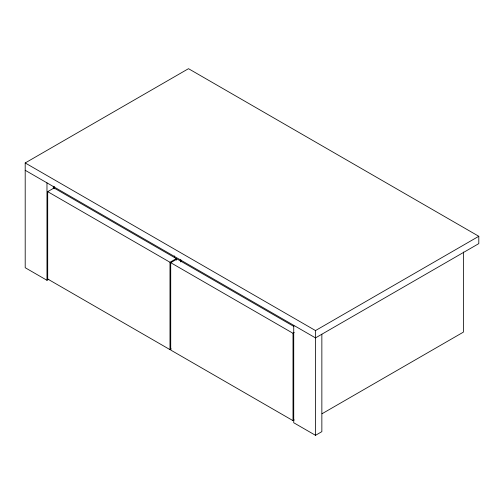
<?xml version="1.0" encoding="UTF-8"?>
<svg xmlns="http://www.w3.org/2000/svg" width="504" height="504" viewBox="0 0 504 504"><rect width="100%" height="100%" fill="white"/><g stroke="black" fill="none" stroke-linecap="round" stroke-linejoin="round"><path stroke-width="0.76" d="M48.875 279.185L46.973 280.287L25.2 267.712L25.2 162.956L188.496 68.683L478.8 236.288L478.8 243.621L315.504 337.894L25.2 170.289M171.259 348.9L169.987 349.631L47.697 279.027L47.697 191.659L54.048 187.992L176.337 258.596L176.337 260.171M47.697 191.659L169.987 262.263L176.337 258.596M294.273 419.92L293.007 420.651L170.717 350.047L170.717 262.685L177.068 259.018L293.92 326.485M170.717 262.685L293.007 333.289L294.273 332.552M25.2 162.956L315.504 330.567L478.8 236.288M322.056 413.727L463.378 332.136L463.378 252M293.731 325.326L293.731 422.749L315.504 435.317L321.854 431.651L321.854 334.234M315.504 330.567L315.504 435.317M293.007 333.289L293.007 420.651M180.785 259.591L180.785 261.954M174.434 255.925L174.434 257.5M169.987 262.263L169.987 349.631M54.23 186.43L54.23 188.761M53.323 186.266L53.323 188.622M46.973 182.864L46.973 280.287"/></g></svg>
